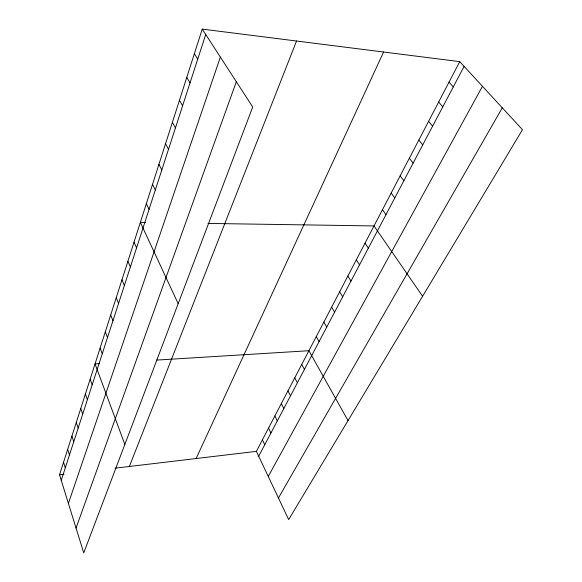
<?xml version="1.0" encoding="UTF-8"?>
<svg xmlns="http://www.w3.org/2000/svg" width="582" height="582" viewBox="0 0 582 582"><rect width="100%" height="100%" fill="white"/><g stroke="black" fill="none" stroke-linecap="round" stroke-linejoin="round"><path stroke-width="0.87" d="M202.245 29.1L252.712 107.001L83.743 552.9L59.531 474.803L202.245 29.1L459.736 61.641L522.469 129.713L288.665 519.595L256.393 451.356L459.736 61.641M61.248 480.325L205.722 34.462M68.4 503.401L220.374 57.087M76.038 528.056L236.328 81.713M129.371 466.48L296.536 41.016M196.127 458.536L383.589 52.016M258.692 456.215L464.109 66.384M268.258 476.447L482.471 86.311M278.443 497.988L502.288 107.816M59.531 474.803L64.02 474.265M115.083 468.183L256.393 451.356M99.537 363.605L95.048 363.881L124.846 444.43M156.536 360.098L308.904 350.72L348.021 420.611M145.602 222.477L140.357 222.397L178.179 303.695M207.956 223.423L374.015 225.94L422.597 296.26M449.042 82.149L453.283 86.929M438.661 102.032L442.786 106.848M428.599 121.325L432.608 126.17M418.829 140.044L422.728 144.911M409.342 158.224L413.14 163.113M400.132 175.88L403.828 180.784M391.177 193.035L394.778 197.96M382.476 209.716L385.982 214.649M365.03 243.152L368.355 248.099M356.315 259.856L359.545 264.817M347.847 276.086L350.99 281.048M194.381 53.682L197.735 59.095M339.619 291.858L342.682 296.82M331.616 307.194L334.606 312.148M186.786 77.384L190.038 82.855M323.839 322.101L326.749 327.055M316.273 336.607L319.111 341.561M179.46 100.264L182.61 105.779M172.381 122.365L175.437 127.916M301.731 364.463L304.437 369.403M294.754 377.849L297.387 382.781M165.55 143.718L168.511 149.298M287.945 390.886L290.52 395.811M158.937 164.364L161.811 169.973M281.317 403.595L283.834 408.506M274.85 415.984L277.308 420.881M152.542 184.341L155.329 189.972M268.549 428.068L270.95 432.95M262.395 439.854L264.745 444.728M146.351 203.671L149.057 209.324M134.02 242.177L136.574 247.852M127.895 261.303L130.375 266.978M121.973 279.797L124.381 285.478M116.24 297.7L118.583 303.382M110.689 315.029L112.966 320.711M105.313 331.82L107.525 337.502M100.104 348.101L102.257 353.769M90.145 379.195L92.189 384.84M85.387 394.058L87.373 399.688M80.767 408.484L82.702 414.108M76.278 422.51L78.163 428.112M71.913 436.129L73.754 441.716M67.672 449.377L69.469 454.949M63.547 462.261L65.3 467.812"/></g></svg>
